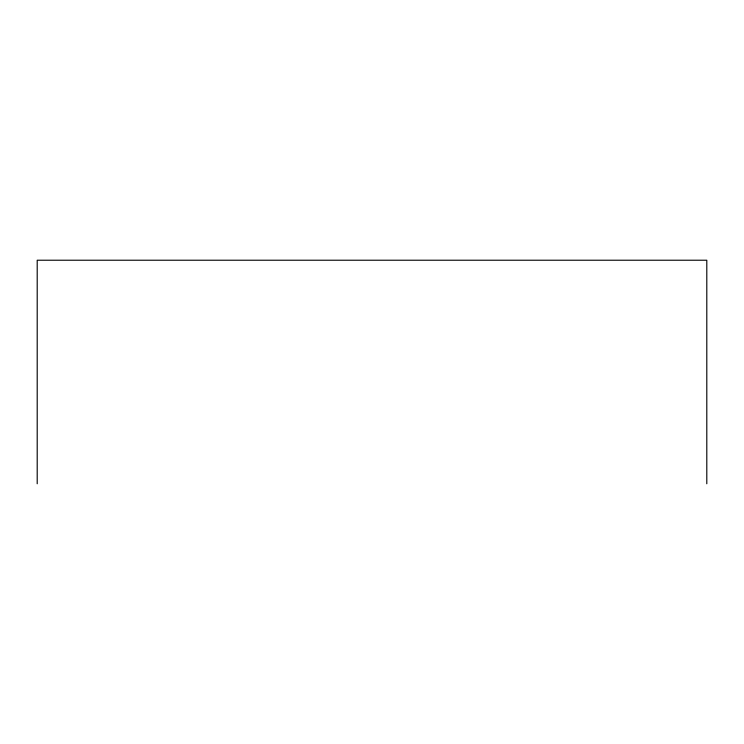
<?xml version="1.0" encoding="UTF-8"?>
<svg xmlns="http://www.w3.org/2000/svg" width="744" height="744" viewBox="0 0 744 744"><rect width="100%" height="100%" fill="white"/><g stroke="black" fill="none" stroke-linecap="round" stroke-linejoin="round"><path stroke-width="1.12" d="M706.8 483.777L706.8 260.223L37.2 260.223L37.2 483.777"/></g></svg>
